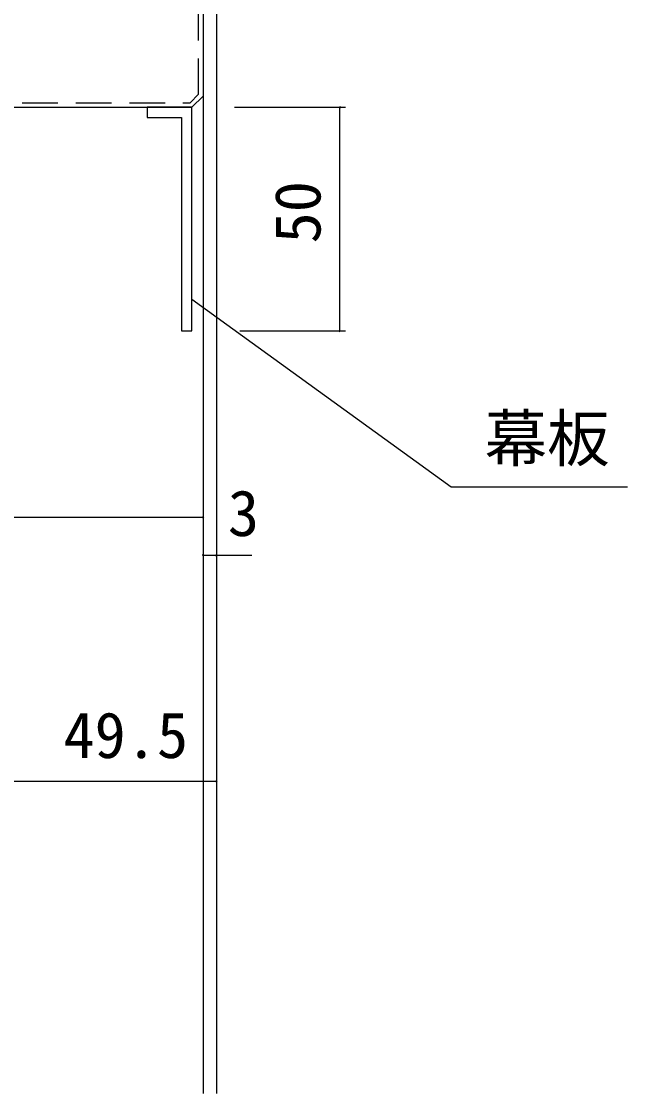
# Model space of a CAD drawing. Units: millimetres, scale not verified. Extents: x -600 to 600, y -416 to 416.
# Drawn here: x -307.5 to -205.8, y 139.3 to 319.2 of the extents above; entities that cross this region are included whole.
import ezdxf
from ezdxf.enums import TextEntityAlignment as Align

# ---------------------------------------------------------------- set-up
doc = ezdxf.new("R2010")
doc.units = ezdxf.units.MM
doc.header["$LTSCALE"] = 3
doc.linetypes.add('USER9', pattern=[3, 2, -1])
doc.layers.add('2-0', color=7, linetype='Continuous', lineweight=25)
doc.styles.add('ＭＳ ゴシック', font='')
doc.styles.get('ＭＳ ゴシック').set_extended_font_data('MS Gothic')

msp = doc.modelspace()

# ---------------------------------------------------------------- linework, layer by layer
at = {"layer": '2-0'}
for p, q in [((-277.022, 331.797), (-277.022, 139.348)), ((-277.022, 331.797), (-277.022, 306.672)), ((-274.772, 331.797), (-274.772, 150.836)), ((-278.897, 304.797), (-277.022, 306.672)), ((-317.147, 304.797), (-278.897, 304.797)), ((-286.397, 304.797), (-286.397, 303.072)), ((-278.897, 304.797), (-286.397, 304.797)), ((-278.897, 267.297), (-278.897, 304.797)), ((-271.772, 304.797), (-253.132, 304.797)), ((-254.069, 304.914), (-254.069, 304.679)), ((-254.069, 267.297), (-254.069, 304.797)), ((-286.397, 303.072), (-280.622, 303.072)), ((-280.622, 303.072), (-280.622, 267.297)), ((-280.622, 267.297), (-278.897, 267.297)), ((-270.862, 267.297), (-253.132, 267.297)), ((-254.069, 267.179), (-254.069, 267.414)), ((-277.022, 246.312), (-277.022, 228.699)), ((-277.022, 246.312), (-277.022, 235.124)), ((-274.772, 246.312), (-274.772, 228.699)), ((-386.522, 236.061), (-277.022, 236.061)), ((-276.905, 236.061), (-277.139, 236.061)), ((-277.139, 229.637), (-276.905, 229.637)), ((-274.655, 229.637), (-274.889, 229.637)), ((-274.772, 199.984), (-274.772, 190.83)), ((-311.897, 191.768), (-274.772, 191.768)), ((-274.655, 191.768), (-274.889, 191.768)), ((-274.772, 150.836), (-274.772, 139.348))]:
    msp.add_line(p, q, dxfattribs=at)
at = {"layer": '2-0', "linetype": 'USER9'}
msp.add_lwpolyline([(-317.147, 311.922), (-316.397, 311.922), (-316.397, 305.547), (-279.207, 305.547), (-277.772, 306.982), (-277.772, 331.047), (-285.272, 331.047)], dxfattribs=at)
at = {"layer": '2-0'}
for points in [[(-278.902, 272.626), (-235.377, 241.125), (-205.756, 241.125)], [(-277.022, 229.637), (-274.772, 229.637), (-268.853, 229.637)]]:
    msp.add_lwpolyline(points, dxfattribs=at)
for centre, start, end in [((-254.069, 304.797), 270, 90), ((-254.069, 267.297), 90, 270), ((-277.022, 236.061), 180, 0), ((-277.022, 229.637), 0, 180), ((-274.772, 229.637), 180, 0), ((-274.772, 191.768), 180, 0)]:
    msp.add_arc(centre, 0.117, start, end, dxfattribs=at)

# ---------------------------------------------------------------- texts
at = {"layer": '2-0', "style": 'ＭＳ ゴシック'}
msp.add_text('50', height=7.698, rotation=90, dxfattribs=at).set_placement((-254.996, 281.952), align=Align.BOTTOM_LEFT)
for s, p in [('幕板', (-229.768, 243.101)), ('3', (-272.853, 230.563)), ('49.5', (-300.472, 193.322))]:
    msp.add_text(s, height=7.698, dxfattribs=at).set_placement(p, align=Align.BOTTOM_LEFT)

doc.saveas('drawing.dxf')
